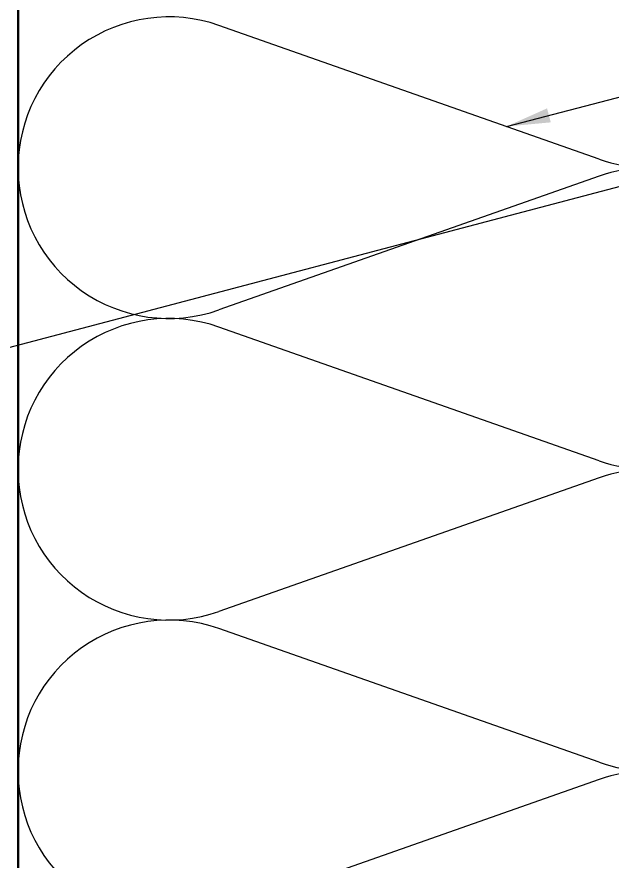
# Model space of a CAD drawing. Header units: inches. Extents: x 0.6 to 33.4, y 0.6 to 21.4.
# Drawn here: x 3.322 to 5.986, y 3.573 to 7.352 of the extents above; entities that cross this region are included whole.
import ezdxf

# ---------------------------------------------------------------- set-up
doc = ezdxf.new("R2010")
doc.units = ezdxf.units.IN
doc.header["$LTSCALE"] = 2
doc.header["$MEASUREMENT"] = 0
for name, color, linetype, lineweight in [('Sketch Geometry (ANSI)', 7, 'Continuous', 25), ('Symbol (ANSI)', 7, 'Continuous', 25), ('Visible (ANSI)', 7, 'Continuous', 50)]:
    doc.layers.add(name, color=color, linetype=linetype, lineweight=lineweight)
doc.styles.add('Note Text (ANSI)', font='tahoma.ttf')
doc.dimstyles.new('Default (ANSI)$7', dxfattribs={"dimscale": 2, "dimtxt": 0.12, "dimasz": 0.098425, "dimexe": 0.125, "dimexo": 0.0625, "dimgap": 0.031496, "dimtad": 0, "dimtih": 1, "dimtoh": 1, "dimrnd": 1e-08, "dimzin": 4, "dimdsep": 46, "dimtxsty": 'Note Text (ANSI)', "dimcen": 0.09, "dimdle": 0.393701, "dimclrd": 256, "dimclre": 256, "dimclrt": 256, "dimadec": 0, "dimazin": 1, "dimtfac": 1, "dimtofl": 0, "dimtmove": 0, "dimatfit": 3, "dimfxl": 0, "dimtolj": 1, "dimtzin": 4, "dimlwd": -1, "dimlwe": -1, "dimarcsym": 0})

msp = doc.modelspace()

# ---------------------------------------------------------------- linework, layer by layer
at = {"layer": 'Sketch Geometry (ANSI)', "color": 150, "true_color": 0x0080ff}
for p, q in [((5.92802, 6.71535), (4.22586, 7.31391)), ((5.92802, 6.63891), (4.22586, 6.04035)), ((5.92802, 5.36535), (4.22586, 5.96391)), ((5.92802, 5.28891), (4.22586, 4.69035)), ((5.92802, 4.01535), (4.22586, 4.61391)), ((5.92802, 3.93891), (4.22586, 3.34035))]:
    msp.add_line(p, q, dxfattribs=at)
for centre, start, end in [((6.15194, 7.35213), 250.6261, 109.3739), ((4.00194, 6.67713), 70.6261, 180), ((4.00194, 6.67713), 180, 289.3739), ((6.15194, 6.00213), 250.6261, 109.3739), ((4.00194, 5.32713), 70.6261, 180), ((4.00194, 5.32713), 180, 289.3739), ((6.15194, 4.65213), 250.6261, 109.3739), ((4.00194, 3.97713), 70.6261, 180), ((4.00194, 3.97713), 180, 289.3739), ((6.15194, 3.30213), 250.6261, 109.3739)]:
    msp.add_arc(centre, 0.675, start, end, dxfattribs=at)
at = {"layer": 'Visible (ANSI)', "color": 150, "true_color": 0x0080ff}
msp.add_line((3.32694, 2.42486), (3.32694, 13.42713), dxfattribs=at)

# ---------------------------------------------------------------- leaders
at = {"layer": 'Symbol (ANSI)', "annotation_type": 0, "has_hookline": 1, "hookline_direction": 0}
for points, text_width in [([(5.51274, 6.86138), (11.77633, 8.50384)], 1.40083), ([(2.81694, 5.74825), (11.78499, 8.11536)], 1.98995)]:
    msp.add_leader(points, dimstyle='Default (ANSI)$7', override={"dimtad": 0}, dxfattribs=dict(at, text_width=text_width))

doc.saveas('drawing.dxf')
